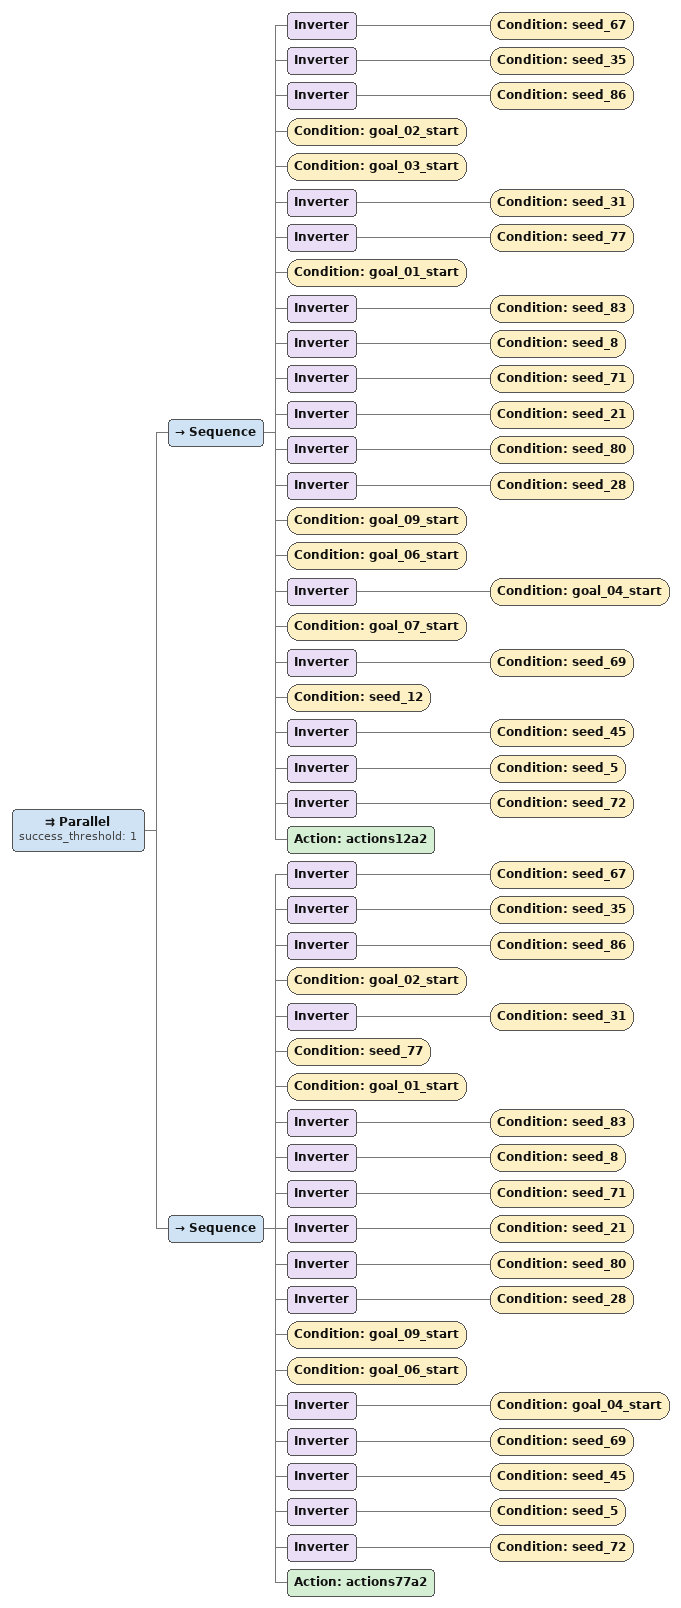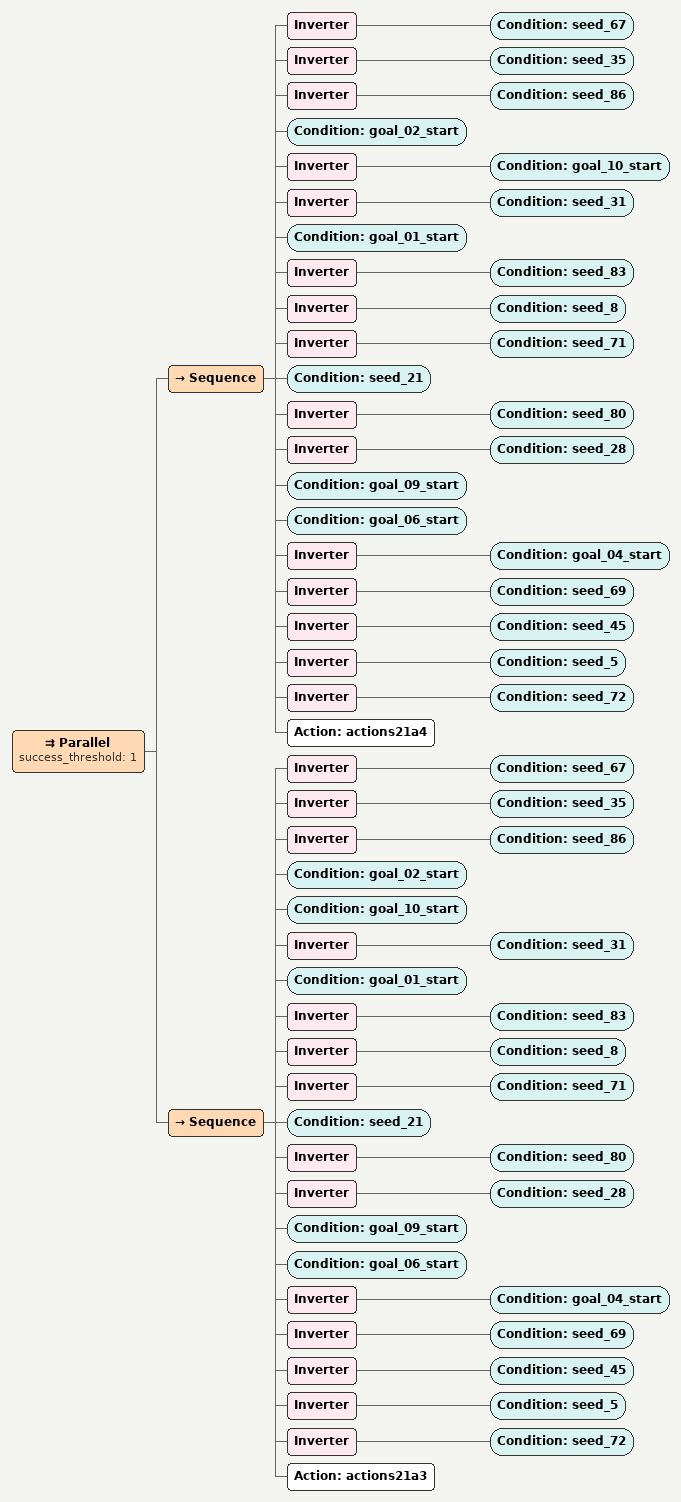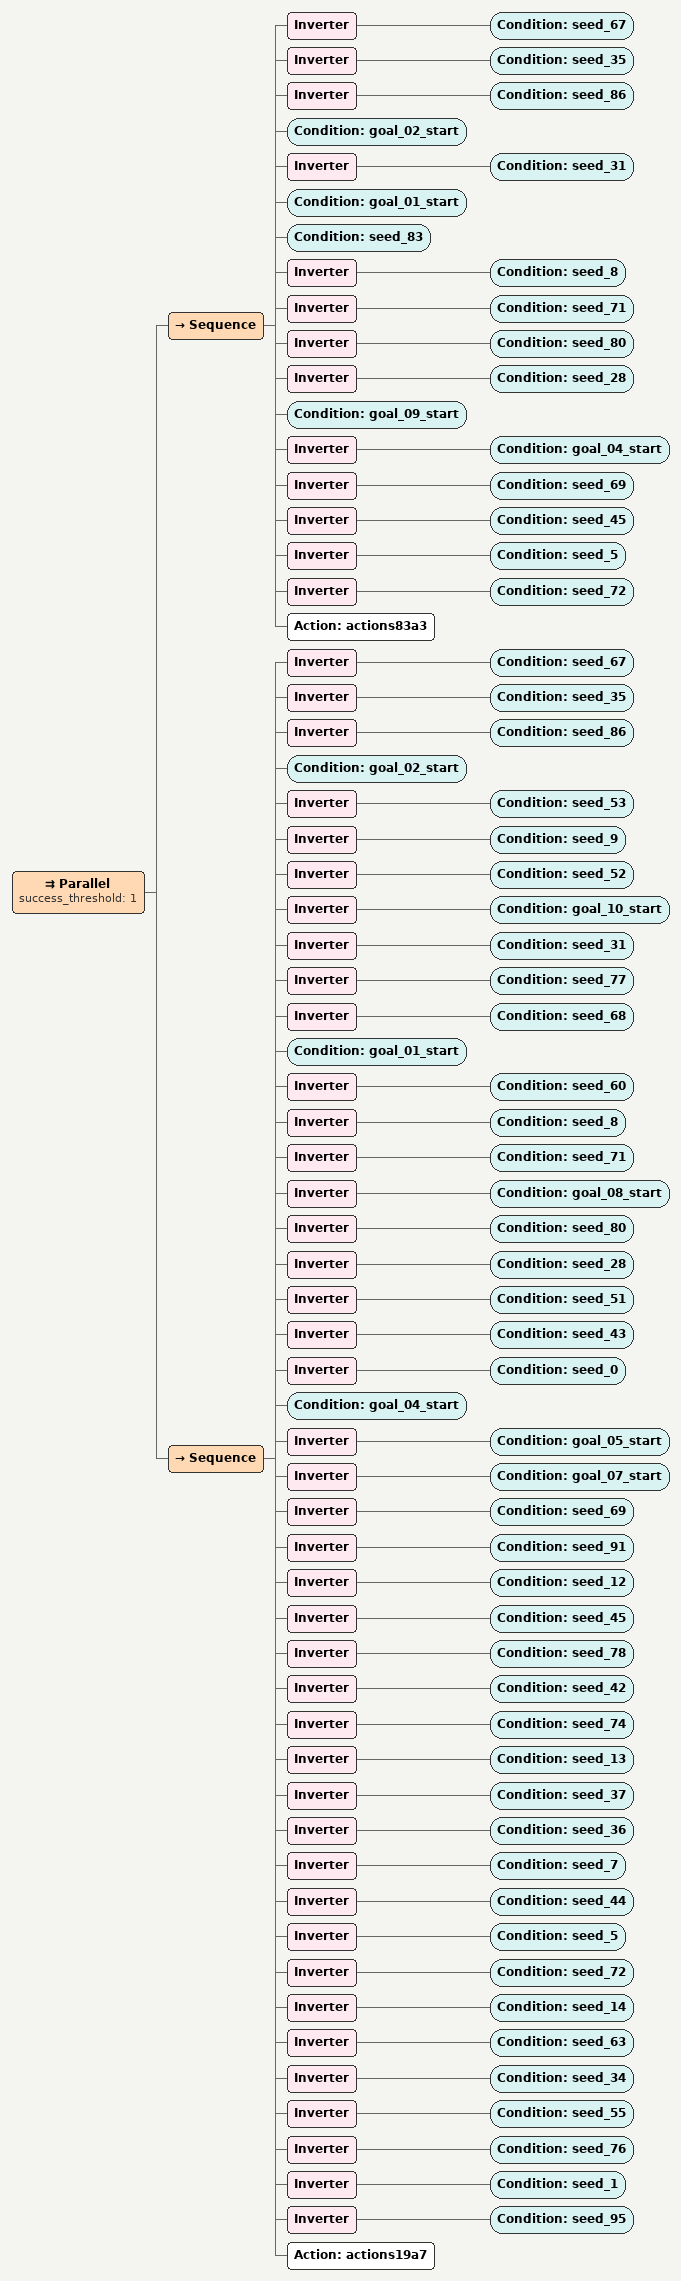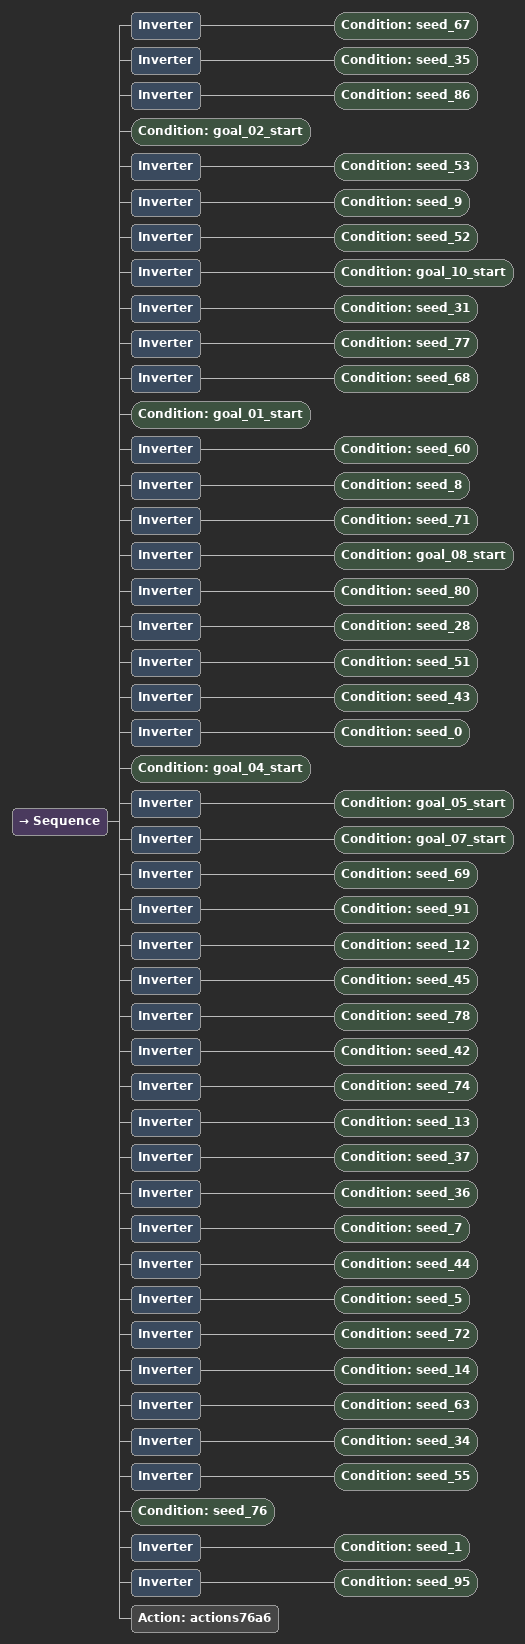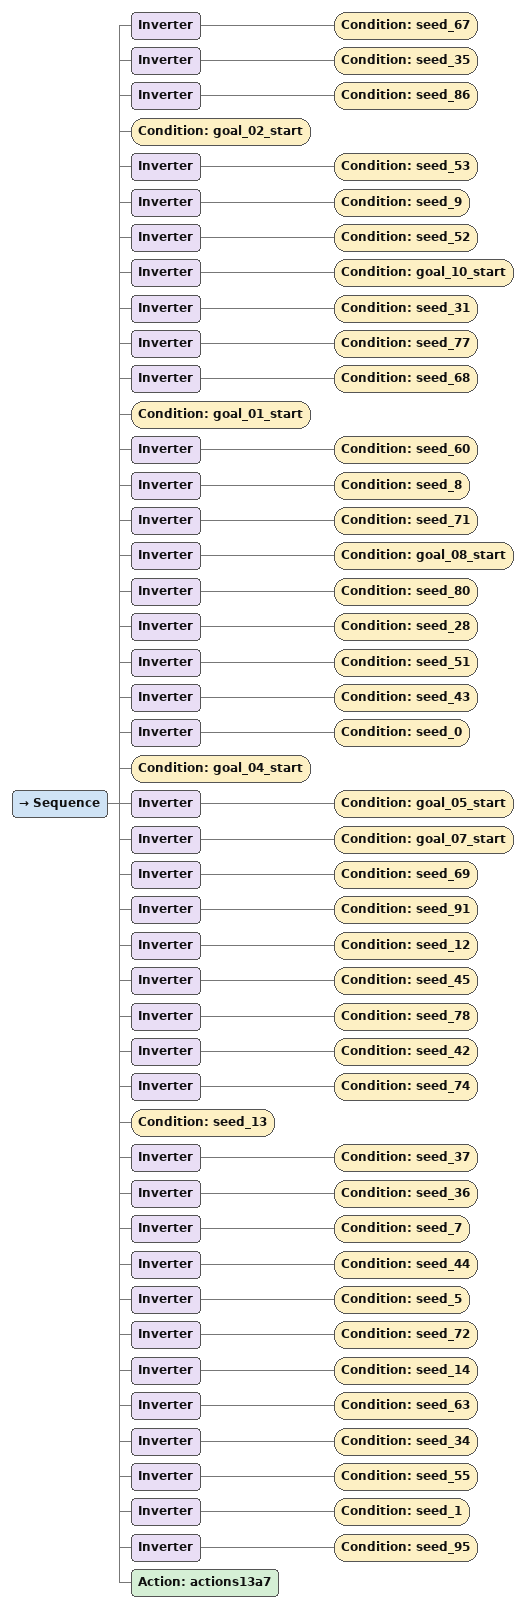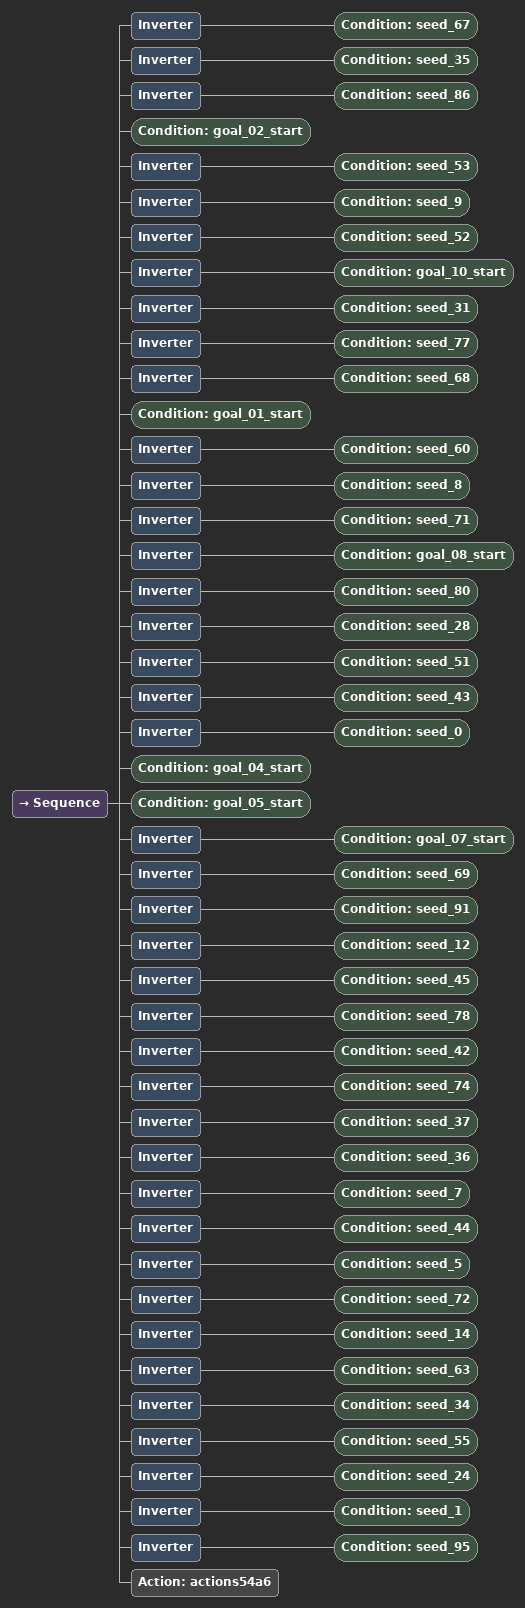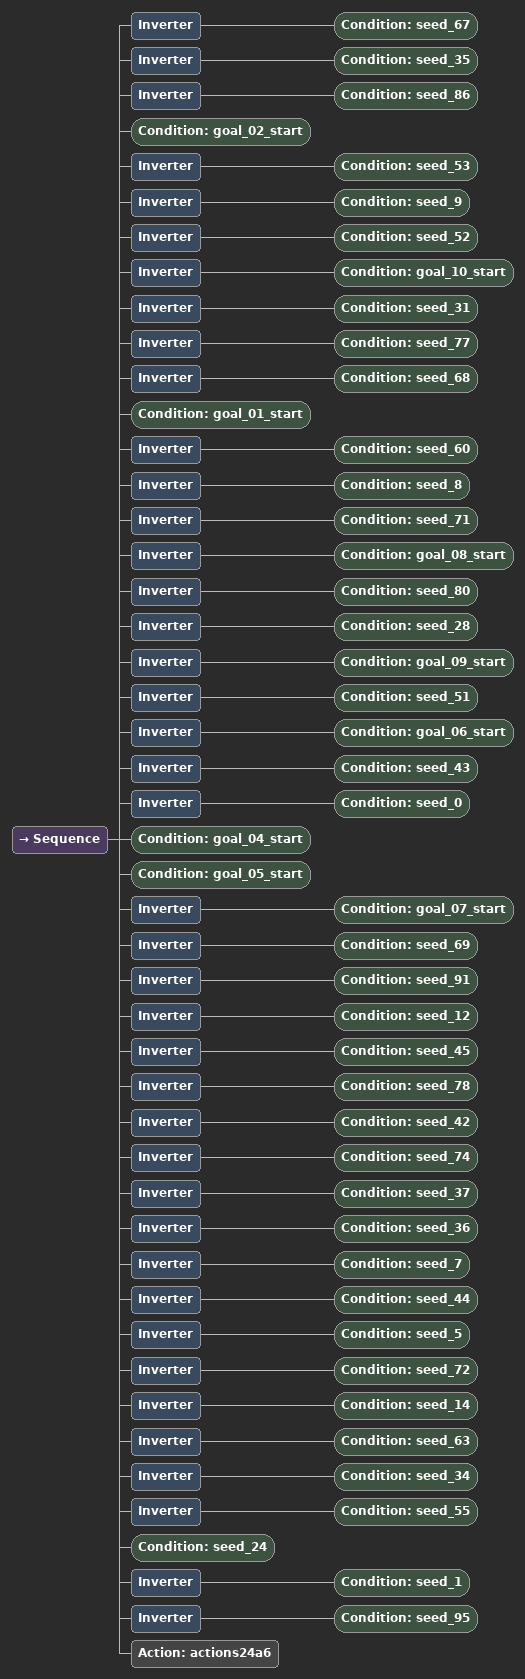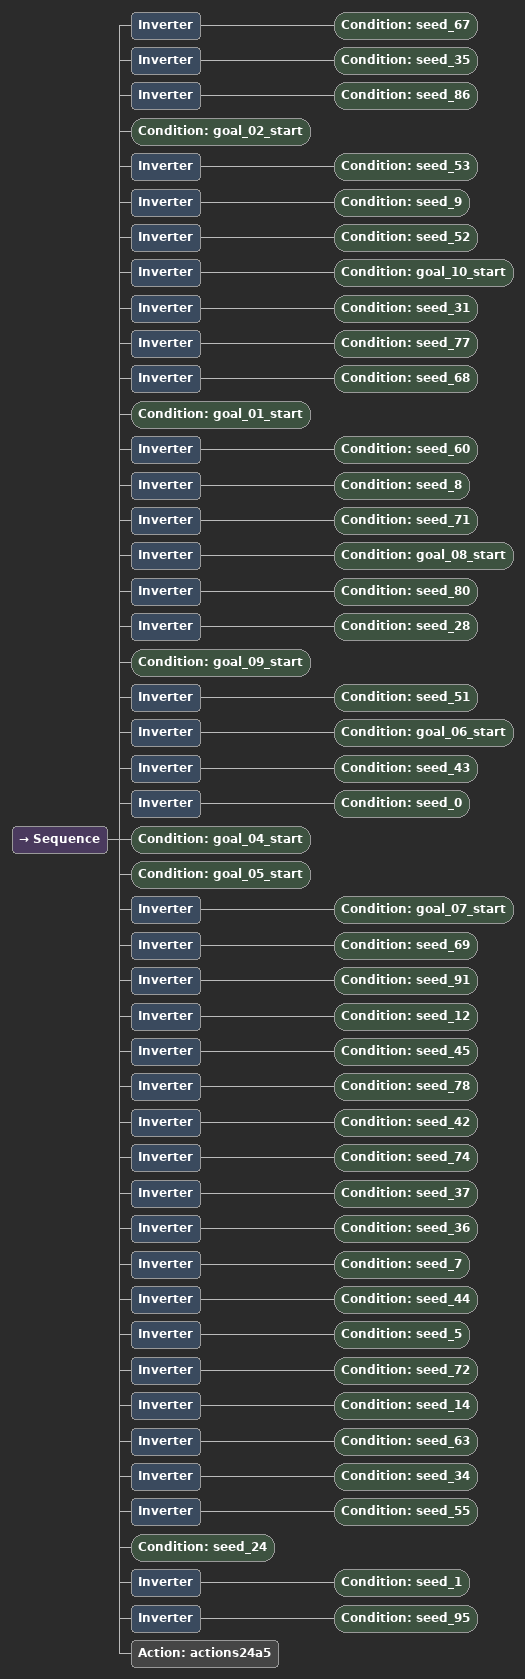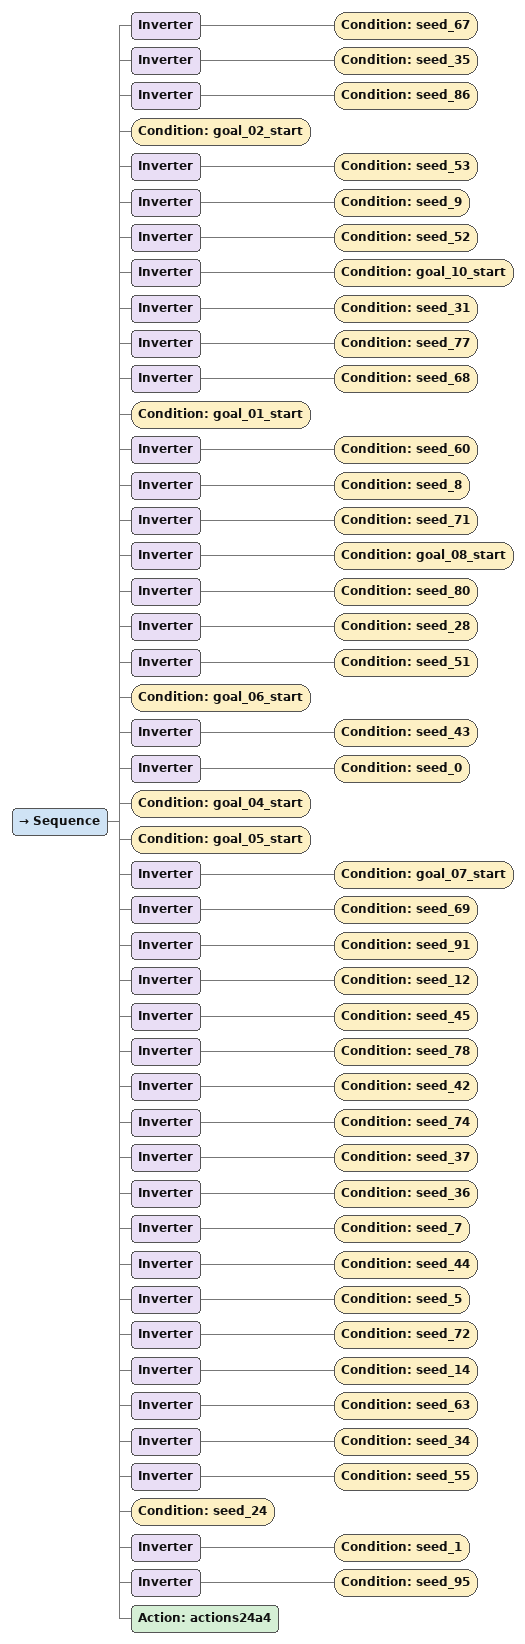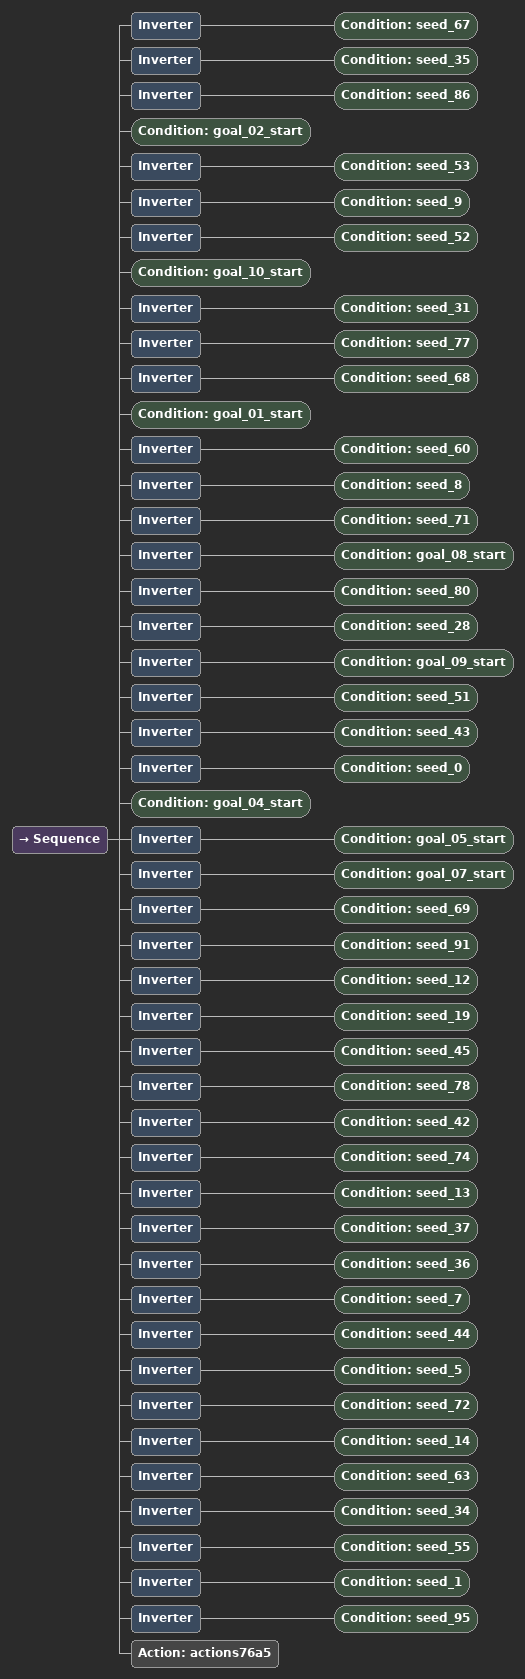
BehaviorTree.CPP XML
<Parallel success_threshold="1">
  <Sequence>
    <Inverter>
      <Condition ID="seed_67"/>
    </Inverter>
    <Inverter>
      <Condition ID="seed_35"/>
    </Inverter>
    <Inverter>
      <Condition ID="seed_86"/>
    </Inverter>
    <Condition ID="goal_02_start"/>
    <Condition ID="goal_03_start"/>
    <Inverter>
      <Condition ID="seed_31"/>
    </Inverter>
    <Inverter>
      <Condition ID="seed_77"/>
    </Inverter>
    <Condition ID="goal_01_start"/>
    <Inverter>
      <Condition ID="seed_83"/>
    </Inverter>
    <Inverter>
      <Condition ID="seed_8"/>
    </Inverter>
    <Inverter>
      <Condition ID="seed_71"/>
    </Inverter>
    <Inverter>
      <Condition ID="seed_21"/>
    </Inverter>
    <Inverter>
      <Condition ID="seed_80"/>
    </Inverter>
    <Inverter>
      <Condition ID="seed_28"/>
    </Inverter>
    <Condition ID="goal_09_start"/>
    <Condition ID="goal_06_start"/>
    <Inverter>
      <Condition ID="goal_04_start"/>
    </Inverter>
    <Condition ID="goal_07_start"/>
    <Inverter>
      <Condition ID="seed_69"/>
    </Inverter>
    <Condition ID="seed_12"/>
    <Inverter>
      <Condition ID="seed_45"/>
    </Inverter>
    <Inverter>
      <Condition ID="seed_5"/>
    </Inverter>
    <Inverter>
      <Condition ID="seed_72"/>
    </Inverter>
    <Action ID="actions12a2"/>
  </Sequence>
  <Sequence>
    <Inverter>
      <Condition ID="seed_67"/>
    </Inverter>
    <Inverter>
      <Condition ID="seed_35"/>
    </Inverter>
    <Inverter>
      <Condition ID="seed_86"/>
    </Inverter>
    <Condition ID="goal_02_start"/>
    <Inverter>
      <Condition ID="seed_31"/>
    </Inverter>
    <Condition ID="seed_77"/>
    <Condition ID="goal_01_start"/>
    <Inverter>
      <Condition ID="seed_83"/>
    </Inverter>
    <Inverter>
      <Condition ID="seed_8"/>
    </Inverter>
    <Inverter>
      <Condition ID="seed_71"/>
    </Inverter>
    <Inverter>
      <Condition ID="seed_21"/>
    </Inverter>
    <Inverter>
      <Condition ID="seed_80"/>
    </Inverter>
    <Inverter>
      <Condition ID="seed_28"/>
    </Inverter>
    <Condition ID="goal_09_start"/>
    <Condition ID="goal_06_start"/>
    <Inverter>
      <Condition ID="goal_04_start"/>
    </Inverter>
    <Inverter>
      <Condition ID="seed_69"/>
    </Inverter>
    <Inverter>
      <Condition ID="seed_45"/>
    </Inverter>
    <Inverter>
      <Condition ID="seed_5"/>
    </Inverter>
    <Inverter>
      <Condition ID="seed_72"/>
    </Inverter>
    <Action ID="actions77a2"/>
  </Sequence>
</Parallel>

<Parallel success_threshold="1">
  <Sequence>
    <Inverter>
      <Condition ID="seed_67"/>
    </Inverter>
    <Inverter>
      <Condition ID="seed_35"/>
    </Inverter>
    <Inverter>
      <Condition ID="seed_86"/>
    </Inverter>
    <Condition ID="goal_02_start"/>
    <Inverter>
      <Condition ID="goal_10_start"/>
    </Inverter>
    <Inverter>
      <Condition ID="seed_31"/>
    </Inverter>
    <Condition ID="goal_01_start"/>
    <Inverter>
      <Condition ID="seed_83"/>
    </Inverter>
    <Inverter>
      <Condition ID="seed_8"/>
    </Inverter>
    <Inverter>
      <Condition ID="seed_71"/>
    </Inverter>
    <Condition ID="seed_21"/>
    <Inverter>
      <Condition ID="seed_80"/>
    </Inverter>
    <Inverter>
      <Condition ID="seed_28"/>
    </Inverter>
    <Condition ID="goal_09_start"/>
    <Condition ID="goal_06_start"/>
    <Inverter>
      <Condition ID="goal_04_start"/>
    </Inverter>
    <Inverter>
      <Condition ID="seed_69"/>
    </Inverter>
    <Inverter>
      <Condition ID="seed_45"/>
    </Inverter>
    <Inverter>
      <Condition ID="seed_5"/>
    </Inverter>
    <Inverter>
      <Condition ID="seed_72"/>
    </Inverter>
    <Action ID="actions21a4"/>
  </Sequence>
  <Sequence>
    <Inverter>
      <Condition ID="seed_67"/>
    </Inverter>
    <Inverter>
      <Condition ID="seed_35"/>
    </Inverter>
    <Inverter>
      <Condition ID="seed_86"/>
    </Inverter>
    <Condition ID="goal_02_start"/>
    <Condition ID="goal_10_start"/>
    <Inverter>
      <Condition ID="seed_31"/>
    </Inverter>
    <Condition ID="goal_01_start"/>
    <Inverter>
      <Condition ID="seed_83"/>
    </Inverter>
    <Inverter>
      <Condition ID="seed_8"/>
    </Inverter>
    <Inverter>
      <Condition ID="seed_71"/>
    </Inverter>
    <Condition ID="seed_21"/>
    <Inverter>
      <Condition ID="seed_80"/>
    </Inverter>
    <Inverter>
      <Condition ID="seed_28"/>
    </Inverter>
    <Condition ID="goal_09_start"/>
    <Condition ID="goal_06_start"/>
    <Inverter>
      <Condition ID="goal_04_start"/>
    </Inverter>
    <Inverter>
      <Condition ID="seed_69"/>
    </Inverter>
    <Inverter>
      <Condition ID="seed_45"/>
    </Inverter>
    <Inverter>
      <Condition ID="seed_5"/>
    </Inverter>
    <Inverter>
      <Condition ID="seed_72"/>
    </Inverter>
    <Action ID="actions21a3"/>
  </Sequence>
</Parallel>

<Parallel success_threshold="1">
  <Sequence>
    <Inverter>
      <Condition ID="seed_67"/>
    </Inverter>
    <Inverter>
      <Condition ID="seed_35"/>
    </Inverter>
    <Inverter>
      <Condition ID="seed_86"/>
    </Inverter>
    <Condition ID="goal_02_start"/>
    <Inverter>
      <Condition ID="seed_31"/>
    </Inverter>
    <Condition ID="goal_01_start"/>
    <Condition ID="seed_83"/>
    <Inverter>
      <Condition ID="seed_8"/>
    </Inverter>
    <Inverter>
      <Condition ID="seed_71"/>
    </Inverter>
    <Inverter>
      <Condition ID="seed_80"/>
    </Inverter>
    <Inverter>
      <Condition ID="seed_28"/>
    </Inverter>
    <Condition ID="goal_09_start"/>
    <Inverter>
      <Condition ID="goal_04_start"/>
    </Inverter>
    <Inverter>
      <Condition ID="seed_69"/>
    </Inverter>
    <Inverter>
      <Condition ID="seed_45"/>
    </Inverter>
    <Inverter>
      <Condition ID="seed_5"/>
    </Inverter>
    <Inverter>
      <Condition ID="seed_72"/>
    </Inverter>
    <Action ID="actions83a3"/>
  </Sequence>
  <Sequence>
    <Inverter>
      <Condition ID="seed_67"/>
    </Inverter>
    <Inverter>
      <Condition ID="seed_35"/>
    </Inverter>
    <Inverter>
      <Condition ID="seed_86"/>
    </Inverter>
    <Condition ID="goal_02_start"/>
    <Inverter>
      <Condition ID="seed_53"/>
    </Inverter>
    <Inverter>
      <Condition ID="seed_9"/>
    </Inverter>
    <Inverter>
      <Condition ID="seed_52"/>
    </Inverter>
    <Inverter>
      <Condition ID="goal_10_start"/>
    </Inverter>
    <Inverter>
      <Condition ID="seed_31"/>
    </Inverter>
    <Inverter>
      <Condition ID="seed_77"/>
    </Inverter>
    <Inverter>
      <Condition ID="seed_68"/>
    </Inverter>
    <Condition ID="goal_01_start"/>
    <Inverter>
      <Condition ID="seed_60"/>
    </Inverter>
    <Inverter>
      <Condition ID="seed_8"/>
    </Inverter>
    <Inverter>
      <Condition ID="seed_71"/>
    </Inverter>
    <Inverter>
      <Condition ID="goal_08_start"/>
    </Inverter>
    <Inverter>
      <Condition ID="seed_80"/>
    </Inverter>
    <Inverter>
      <Condition ID="seed_28"/>
    </Inverter>
    <Inverter>
      <Condition ID="seed_51"/>
    </Inverter>
    <Inverter>
      <Condition ID="seed_43"/>
    </Inverter>
    <Inverter>
      <Condition ID="seed_0"/>
    </Inverter>
    <Condition ID="goal_04_start"/>
    <Inverter>
      <Condition ID="goal_05_start"/>
    </Inverter>
    <Inverter>
      <Condition ID="goal_07_start"/>
    </Inverter>
    <Inverter>
      <Condition ID="seed_69"/>
    </Inverter>
    <Inverter>
      <Condition ID="seed_91"/>
    </Inverter>
    <Inverter>
      <Condition ID="seed_12"/>
    </Inverter>
    <Inverter>
      <Condition ID="seed_45"/>
    </Inverter>
    <Inverter>
      <Condition ID="seed_78"/>
    </Inverter>
    <Inverter>
      <Condition ID="seed_42"/>
    </Inverter>
    <Inverter>
      <Condition ID="seed_74"/>
    </Inverter>
    <Inverter>
      <Condition ID="seed_13"/>
    </Inverter>
    <Inverter>
      <Condition ID="seed_37"/>
    </Inverter>
    <Inverter>
      <Condition ID="seed_36"/>
    </Inverter>
    <Inverter>
      <Condition ID="seed_7"/>
    </Inverter>
    <Inverter>
      <Condition ID="seed_44"/>
    </Inverter>
    <Inverter>
      <Condition ID="seed_5"/>
    </Inverter>
    <Inverter>
      <Condition ID="seed_72"/>
    </Inverter>
    <Inverter>
      <Condition ID="seed_14"/>
    </Inverter>
    <Inverter>
      <Condition ID="seed_63"/>
    </Inverter>
    <Inverter>
      <Condition ID="seed_34"/>
    </Inverter>
    <Inverter>
      <Condition ID="seed_55"/>
    </Inverter>
    <Inverter>
      <Condition ID="seed_76"/>
    </Inverter>
    <Inverter>
      <Condition ID="seed_1"/>
    </Inverter>
    <Inverter>
      <Condition ID="seed_95"/>
    </Inverter>
    <Action ID="actions19a7"/>
  </Sequence>
</Parallel>

<Sequence>
  <Inverter>
    <Condition ID="seed_67"/>
  </Inverter>
  <Inverter>
    <Condition ID="seed_35"/>
  </Inverter>
  <Inverter>
    <Condition ID="seed_86"/>
  </Inverter>
  <Condition ID="goal_02_start"/>
  <Inverter>
    <Condition ID="seed_53"/>
  </Inverter>
  <Inverter>
    <Condition ID="seed_9"/>
  </Inverter>
  <Inverter>
    <Condition ID="seed_52"/>
  </Inverter>
  <Inverter>
    <Condition ID="goal_10_start"/>
  </Inverter>
  <Inverter>
    <Condition ID="seed_31"/>
  </Inverter>
  <Inverter>
    <Condition ID="seed_77"/>
  </Inverter>
  <Inverter>
    <Condition ID="seed_68"/>
  </Inverter>
  <Condition ID="goal_01_start"/>
  <Inverter>
    <Condition ID="seed_60"/>
  </Inverter>
  <Inverter>
    <Condition ID="seed_8"/>
  </Inverter>
  <Inverter>
    <Condition ID="seed_71"/>
  </Inverter>
  <Inverter>
    <Condition ID="goal_08_start"/>
  </Inverter>
  <Inverter>
    <Condition ID="seed_80"/>
  </Inverter>
  <Inverter>
    <Condition ID="seed_28"/>
  </Inverter>
  <Inverter>
    <Condition ID="seed_51"/>
  </Inverter>
  <Inverter>
    <Condition ID="seed_43"/>
  </Inverter>
  <Inverter>
    <Condition ID="seed_0"/>
  </Inverter>
  <Condition ID="goal_04_start"/>
  <Inverter>
    <Condition ID="goal_05_start"/>
  </Inverter>
  <Inverter>
    <Condition ID="goal_07_start"/>
  </Inverter>
  <Inverter>
    <Condition ID="seed_69"/>
  </Inverter>
  <Inverter>
    <Condition ID="seed_91"/>
  </Inverter>
  <Inverter>
    <Condition ID="seed_12"/>
  </Inverter>
  <Inverter>
    <Condition ID="seed_45"/>
  </Inverter>
  <Inverter>
    <Condition ID="seed_78"/>
  </Inverter>
  <Inverter>
    <Condition ID="seed_42"/>
  </Inverter>
  <Inverter>
    <Condition ID="seed_74"/>
  </Inverter>
  <Inverter>
    <Condition ID="seed_13"/>
  </Inverter>
  <Inverter>
    <Condition ID="seed_37"/>
  </Inverter>
  <Inverter>
    <Condition ID="seed_36"/>
  </Inverter>
  <Inverter>
    <Condition ID="seed_7"/>
  </Inverter>
  <Inverter>
    <Condition ID="seed_44"/>
  </Inverter>
  <Inverter>
    <Condition ID="seed_5"/>
  </Inverter>
  <Inverter>
    <Condition ID="seed_72"/>
  </Inverter>
  <Inverter>
    <Condition ID="seed_14"/>
  </Inverter>
  <Inverter>
    <Condition ID="seed_63"/>
  </Inverter>
  <Inverter>
    <Condition ID="seed_34"/>
  </Inverter>
  <Inverter>
    <Condition ID="seed_55"/>
  </Inverter>
  <Condition ID="seed_76"/>
  <Inverter>
    <Condition ID="seed_1"/>
  </Inverter>
  <Inverter>
    <Condition ID="seed_95"/>
  </Inverter>
  <Action ID="actions76a6"/>
</Sequence>

<Sequence>
  <Inverter>
    <Condition ID="seed_67"/>
  </Inverter>
  <Inverter>
    <Condition ID="seed_35"/>
  </Inverter>
  <Inverter>
    <Condition ID="seed_86"/>
  </Inverter>
  <Condition ID="goal_02_start"/>
  <Inverter>
    <Condition ID="seed_53"/>
  </Inverter>
  <Inverter>
    <Condition ID="seed_9"/>
  </Inverter>
  <Inverter>
    <Condition ID="seed_52"/>
  </Inverter>
  <Inverter>
    <Condition ID="goal_10_start"/>
  </Inverter>
  <Inverter>
    <Condition ID="seed_31"/>
  </Inverter>
  <Inverter>
    <Condition ID="seed_77"/>
  </Inverter>
  <Inverter>
    <Condition ID="seed_68"/>
  </Inverter>
  <Condition ID="goal_01_start"/>
  <Inverter>
    <Condition ID="seed_60"/>
  </Inverter>
  <Inverter>
    <Condition ID="seed_8"/>
  </Inverter>
  <Inverter>
    <Condition ID="seed_71"/>
  </Inverter>
  <Inverter>
    <Condition ID="goal_08_start"/>
  </Inverter>
  <Inverter>
    <Condition ID="seed_80"/>
  </Inverter>
  <Inverter>
    <Condition ID="seed_28"/>
  </Inverter>
  <Inverter>
    <Condition ID="seed_51"/>
  </Inverter>
  <Inverter>
    <Condition ID="seed_43"/>
  </Inverter>
  <Inverter>
    <Condition ID="seed_0"/>
  </Inverter>
  <Condition ID="goal_04_start"/>
  <Inverter>
    <Condition ID="goal_05_start"/>
  </Inverter>
  <Inverter>
    <Condition ID="goal_07_start"/>
  </Inverter>
  <Inverter>
    <Condition ID="seed_69"/>
  </Inverter>
  <Inverter>
    <Condition ID="seed_91"/>
  </Inverter>
  <Inverter>
    <Condition ID="seed_12"/>
  </Inverter>
  <Inverter>
    <Condition ID="seed_45"/>
  </Inverter>
  <Inverter>
    <Condition ID="seed_78"/>
  </Inverter>
  <Inverter>
    <Condition ID="seed_42"/>
  </Inverter>
  <Inverter>
    <Condition ID="seed_74"/>
  </Inverter>
  <Condition ID="seed_13"/>
  <Inverter>
    <Condition ID="seed_37"/>
  </Inverter>
  <Inverter>
    <Condition ID="seed_36"/>
  </Inverter>
  <Inverter>
    <Condition ID="seed_7"/>
  </Inverter>
  <Inverter>
    <Condition ID="seed_44"/>
  </Inverter>
  <Inverter>
    <Condition ID="seed_5"/>
  </Inverter>
  <Inverter>
    <Condition ID="seed_72"/>
  </Inverter>
  <Inverter>
    <Condition ID="seed_14"/>
  </Inverter>
  <Inverter>
    <Condition ID="seed_63"/>
  </Inverter>
  <Inverter>
    <Condition ID="seed_34"/>
  </Inverter>
  <Inverter>
    <Condition ID="seed_55"/>
  </Inverter>
  <Inverter>
    <Condition ID="seed_1"/>
  </Inverter>
  <Inverter>
    <Condition ID="seed_95"/>
  </Inverter>
  <Action ID="actions13a7"/>
</Sequence>

<Sequence>
  <Inverter>
    <Condition ID="seed_67"/>
  </Inverter>
  <Inverter>
    <Condition ID="seed_35"/>
  </Inverter>
  <Inverter>
    <Condition ID="seed_86"/>
  </Inverter>
  <Condition ID="goal_02_start"/>
  <Inverter>
    <Condition ID="seed_53"/>
  </Inverter>
  <Inverter>
    <Condition ID="seed_9"/>
  </Inverter>
  <Inverter>
    <Condition ID="seed_52"/>
  </Inverter>
  <Inverter>
    <Condition ID="goal_10_start"/>
  </Inverter>
  <Inverter>
    <Condition ID="seed_31"/>
  </Inverter>
  <Inverter>
    <Condition ID="seed_77"/>
  </Inverter>
  <Inverter>
    <Condition ID="seed_68"/>
  </Inverter>
  <Condition ID="goal_01_start"/>
  <Inverter>
    <Condition ID="seed_60"/>
  </Inverter>
  <Inverter>
    <Condition ID="seed_8"/>
  </Inverter>
  <Inverter>
    <Condition ID="seed_71"/>
  </Inverter>
  <Inverter>
    <Condition ID="goal_08_start"/>
  </Inverter>
  <Inverter>
    <Condition ID="seed_80"/>
  </Inverter>
  <Inverter>
    <Condition ID="seed_28"/>
  </Inverter>
  <Inverter>
    <Condition ID="seed_51"/>
  </Inverter>
  <Inverter>
    <Condition ID="seed_43"/>
  </Inverter>
  <Inverter>
    <Condition ID="seed_0"/>
  </Inverter>
  <Condition ID="goal_04_start"/>
  <Condition ID="goal_05_start"/>
  <Inverter>
    <Condition ID="goal_07_start"/>
  </Inverter>
  <Inverter>
    <Condition ID="seed_69"/>
  </Inverter>
  <Inverter>
    <Condition ID="seed_91"/>
  </Inverter>
  <Inverter>
    <Condition ID="seed_12"/>
  </Inverter>
  <Inverter>
    <Condition ID="seed_45"/>
  </Inverter>
  <Inverter>
    <Condition ID="seed_78"/>
  </Inverter>
  <Inverter>
    <Condition ID="seed_42"/>
  </Inverter>
  <Inverter>
    <Condition ID="seed_74"/>
  </Inverter>
  <Inverter>
    <Condition ID="seed_37"/>
  </Inverter>
  <Inverter>
    <Condition ID="seed_36"/>
  </Inverter>
  <Inverter>
    <Condition ID="seed_7"/>
  </Inverter>
  <Inverter>
    <Condition ID="seed_44"/>
  </Inverter>
  <Inverter>
    <Condition ID="seed_5"/>
  </Inverter>
  <Inverter>
    <Condition ID="seed_72"/>
  </Inverter>
  <Inverter>
    <Condition ID="seed_14"/>
  </Inverter>
  <Inverter>
    <Condition ID="seed_63"/>
  </Inverter>
  <Inverter>
    <Condition ID="seed_34"/>
  </Inverter>
  <Inverter>
    <Condition ID="seed_55"/>
  </Inverter>
  <Inverter>
    <Condition ID="seed_24"/>
  </Inverter>
  <Inverter>
    <Condition ID="seed_1"/>
  </Inverter>
  <Inverter>
    <Condition ID="seed_95"/>
  </Inverter>
  <Action ID="actions54a6"/>
</Sequence>

<Sequence>
  <Inverter>
    <Condition ID="seed_67"/>
  </Inverter>
  <Inverter>
    <Condition ID="seed_35"/>
  </Inverter>
  <Inverter>
    <Condition ID="seed_86"/>
  </Inverter>
  <Condition ID="goal_02_start"/>
  <Inverter>
    <Condition ID="seed_53"/>
  </Inverter>
  <Inverter>
    <Condition ID="seed_9"/>
  </Inverter>
  <Inverter>
    <Condition ID="seed_52"/>
  </Inverter>
  <Inverter>
    <Condition ID="goal_10_start"/>
  </Inverter>
  <Inverter>
    <Condition ID="seed_31"/>
  </Inverter>
  <Inverter>
    <Condition ID="seed_77"/>
  </Inverter>
  <Inverter>
    <Condition ID="seed_68"/>
  </Inverter>
  <Condition ID="goal_01_start"/>
  <Inverter>
    <Condition ID="seed_60"/>
  </Inverter>
  <Inverter>
    <Condition ID="seed_8"/>
  </Inverter>
  <Inverter>
    <Condition ID="seed_71"/>
  </Inverter>
  <Inverter>
    <Condition ID="goal_08_start"/>
  </Inverter>
  <Inverter>
    <Condition ID="seed_80"/>
  </Inverter>
  <Inverter>
    <Condition ID="seed_28"/>
  </Inverter>
  <Inverter>
    <Condition ID="goal_09_start"/>
  </Inverter>
  <Inverter>
    <Condition ID="seed_51"/>
  </Inverter>
  <Inverter>
    <Condition ID="goal_06_start"/>
  </Inverter>
  <Inverter>
    <Condition ID="seed_43"/>
  </Inverter>
  <Inverter>
    <Condition ID="seed_0"/>
  </Inverter>
  <Condition ID="goal_04_start"/>
  <Condition ID="goal_05_start"/>
  <Inverter>
    <Condition ID="goal_07_start"/>
  </Inverter>
  <Inverter>
    <Condition ID="seed_69"/>
  </Inverter>
  <Inverter>
    <Condition ID="seed_91"/>
  </Inverter>
  <Inverter>
    <Condition ID="seed_12"/>
  </Inverter>
  <Inverter>
    <Condition ID="seed_45"/>
  </Inverter>
  <Inverter>
    <Condition ID="seed_78"/>
  </Inverter>
  <Inverter>
    <Condition ID="seed_42"/>
  </Inverter>
  <Inverter>
    <Condition ID="seed_74"/>
  </Inverter>
  <Inverter>
    <Condition ID="seed_37"/>
  </Inverter>
  <Inverter>
    <Condition ID="seed_36"/>
  </Inverter>
  <Inverter>
    <Condition ID="seed_7"/>
  </Inverter>
  <Inverter>
    <Condition ID="seed_44"/>
  </Inverter>
  <Inverter>
    <Condition ID="seed_5"/>
  </Inverter>
  <Inverter>
    <Condition ID="seed_72"/>
  </Inverter>
  <Inverter>
    <Condition ID="seed_14"/>
  </Inverter>
  <Inverter>
    <Condition ID="seed_63"/>
  </Inverter>
  <Inverter>
    <Condition ID="seed_34"/>
  </Inverter>
  <Inverter>
    <Condition ID="seed_55"/>
  </Inverter>
  <Condition ID="seed_24"/>
  <Inverter>
    <Condition ID="seed_1"/>
  </Inverter>
  <Inverter>
    <Condition ID="seed_95"/>
  </Inverter>
  <Action ID="actions24a6"/>
</Sequence>

<Sequence>
  <Inverter>
    <Condition ID="seed_67"/>
  </Inverter>
  <Inverter>
    <Condition ID="seed_35"/>
  </Inverter>
  <Inverter>
    <Condition ID="seed_86"/>
  </Inverter>
  <Condition ID="goal_02_start"/>
  <Inverter>
    <Condition ID="seed_53"/>
  </Inverter>
  <Inverter>
    <Condition ID="seed_9"/>
  </Inverter>
  <Inverter>
    <Condition ID="seed_52"/>
  </Inverter>
  <Inverter>
    <Condition ID="goal_10_start"/>
  </Inverter>
  <Inverter>
    <Condition ID="seed_31"/>
  </Inverter>
  <Inverter>
    <Condition ID="seed_77"/>
  </Inverter>
  <Inverter>
    <Condition ID="seed_68"/>
  </Inverter>
  <Condition ID="goal_01_start"/>
  <Inverter>
    <Condition ID="seed_60"/>
  </Inverter>
  <Inverter>
    <Condition ID="seed_8"/>
  </Inverter>
  <Inverter>
    <Condition ID="seed_71"/>
  </Inverter>
  <Inverter>
    <Condition ID="goal_08_start"/>
  </Inverter>
  <Inverter>
    <Condition ID="seed_80"/>
  </Inverter>
  <Inverter>
    <Condition ID="seed_28"/>
  </Inverter>
  <Condition ID="goal_09_start"/>
  <Inverter>
    <Condition ID="seed_51"/>
  </Inverter>
  <Inverter>
    <Condition ID="goal_06_start"/>
  </Inverter>
  <Inverter>
    <Condition ID="seed_43"/>
  </Inverter>
  <Inverter>
    <Condition ID="seed_0"/>
  </Inverter>
  <Condition ID="goal_04_start"/>
  <Condition ID="goal_05_start"/>
  <Inverter>
    <Condition ID="goal_07_start"/>
  </Inverter>
  <Inverter>
    <Condition ID="seed_69"/>
  </Inverter>
  <Inverter>
    <Condition ID="seed_91"/>
  </Inverter>
  <Inverter>
    <Condition ID="seed_12"/>
  </Inverter>
  <Inverter>
    <Condition ID="seed_45"/>
  </Inverter>
  <Inverter>
    <Condition ID="seed_78"/>
  </Inverter>
  <Inverter>
    <Condition ID="seed_42"/>
  </Inverter>
  <Inverter>
    <Condition ID="seed_74"/>
  </Inverter>
  <Inverter>
    <Condition ID="seed_37"/>
  </Inverter>
  <Inverter>
    <Condition ID="seed_36"/>
  </Inverter>
  <Inverter>
    <Condition ID="seed_7"/>
  </Inverter>
  <Inverter>
    <Condition ID="seed_44"/>
  </Inverter>
  <Inverter>
    <Condition ID="seed_5"/>
  </Inverter>
  <Inverter>
    <Condition ID="seed_72"/>
  </Inverter>
  <Inverter>
    <Condition ID="seed_14"/>
  </Inverter>
  <Inverter>
    <Condition ID="seed_63"/>
  </Inverter>
  <Inverter>
    <Condition ID="seed_34"/>
  </Inverter>
  <Inverter>
    <Condition ID="seed_55"/>
  </Inverter>
  <Condition ID="seed_24"/>
  <Inverter>
    <Condition ID="seed_1"/>
  </Inverter>
  <Inverter>
    <Condition ID="seed_95"/>
  </Inverter>
  <Action ID="actions24a5"/>
</Sequence>

<Sequence>
  <Inverter>
    <Condition ID="seed_67"/>
  </Inverter>
  <Inverter>
    <Condition ID="seed_35"/>
  </Inverter>
  <Inverter>
    <Condition ID="seed_86"/>
  </Inverter>
  <Condition ID="goal_02_start"/>
  <Inverter>
    <Condition ID="seed_53"/>
  </Inverter>
  <Inverter>
    <Condition ID="seed_9"/>
  </Inverter>
  <Inverter>
    <Condition ID="seed_52"/>
  </Inverter>
  <Inverter>
    <Condition ID="goal_10_start"/>
  </Inverter>
  <Inverter>
    <Condition ID="seed_31"/>
  </Inverter>
  <Inverter>
    <Condition ID="seed_77"/>
  </Inverter>
  <Inverter>
    <Condition ID="seed_68"/>
  </Inverter>
  <Condition ID="goal_01_start"/>
  <Inverter>
    <Condition ID="seed_60"/>
  </Inverter>
  <Inverter>
    <Condition ID="seed_8"/>
  </Inverter>
  <Inverter>
    <Condition ID="seed_71"/>
  </Inverter>
  <Inverter>
    <Condition ID="goal_08_start"/>
  </Inverter>
  <Inverter>
    <Condition ID="seed_80"/>
  </Inverter>
  <Inverter>
    <Condition ID="seed_28"/>
  </Inverter>
  <Inverter>
    <Condition ID="seed_51"/>
  </Inverter>
  <Condition ID="goal_06_start"/>
  <Inverter>
    <Condition ID="seed_43"/>
  </Inverter>
  <Inverter>
    <Condition ID="seed_0"/>
  </Inverter>
  <Condition ID="goal_04_start"/>
  <Condition ID="goal_05_start"/>
  <Inverter>
    <Condition ID="goal_07_start"/>
  </Inverter>
  <Inverter>
    <Condition ID="seed_69"/>
  </Inverter>
  <Inverter>
    <Condition ID="seed_91"/>
  </Inverter>
  <Inverter>
    <Condition ID="seed_12"/>
  </Inverter>
  <Inverter>
    <Condition ID="seed_45"/>
  </Inverter>
  <Inverter>
    <Condition ID="seed_78"/>
  </Inverter>
  <Inverter>
    <Condition ID="seed_42"/>
  </Inverter>
  <Inverter>
    <Condition ID="seed_74"/>
  </Inverter>
  <Inverter>
    <Condition ID="seed_37"/>
  </Inverter>
  <Inverter>
    <Condition ID="seed_36"/>
  </Inverter>
  <Inverter>
    <Condition ID="seed_7"/>
  </Inverter>
  <Inverter>
    <Condition ID="seed_44"/>
  </Inverter>
  <Inverter>
    <Condition ID="seed_5"/>
  </Inverter>
  <Inverter>
    <Condition ID="seed_72"/>
  </Inverter>
  <Inverter>
    <Condition ID="seed_14"/>
  </Inverter>
  <Inverter>
    <Condition ID="seed_63"/>
  </Inverter>
  <Inverter>
    <Condition ID="seed_34"/>
  </Inverter>
  <Inverter>
    <Condition ID="seed_55"/>
  </Inverter>
  <Condition ID="seed_24"/>
  <Inverter>
    <Condition ID="seed_1"/>
  </Inverter>
  <Inverter>
    <Condition ID="seed_95"/>
  </Inverter>
  <Action ID="actions24a4"/>
</Sequence>

<Sequence>
  <Inverter>
    <Condition ID="seed_67"/>
  </Inverter>
  <Inverter>
    <Condition ID="seed_35"/>
  </Inverter>
  <Inverter>
    <Condition ID="seed_86"/>
  </Inverter>
  <Condition ID="goal_02_start"/>
  <Inverter>
    <Condition ID="seed_53"/>
  </Inverter>
  <Inverter>
    <Condition ID="seed_9"/>
  </Inverter>
  <Inverter>
    <Condition ID="seed_52"/>
  </Inverter>
  <Condition ID="goal_10_start"/>
  <Inverter>
    <Condition ID="seed_31"/>
  </Inverter>
  <Inverter>
    <Condition ID="seed_77"/>
  </Inverter>
  <Inverter>
    <Condition ID="seed_68"/>
  </Inverter>
  <Condition ID="goal_01_start"/>
  <Inverter>
    <Condition ID="seed_60"/>
  </Inverter>
  <Inverter>
    <Condition ID="seed_8"/>
  </Inverter>
  <Inverter>
    <Condition ID="seed_71"/>
  </Inverter>
  <Inverter>
    <Condition ID="goal_08_start"/>
  </Inverter>
  <Inverter>
    <Condition ID="seed_80"/>
  </Inverter>
  <Inverter>
    <Condition ID="seed_28"/>
  </Inverter>
  <Inverter>
    <Condition ID="goal_09_start"/>
  </Inverter>
  <Inverter>
    <Condition ID="seed_51"/>
  </Inverter>
  <Inverter>
    <Condition ID="seed_43"/>
  </Inverter>
  <Inverter>
    <Condition ID="seed_0"/>
  </Inverter>
  <Condition ID="goal_04_start"/>
  <Inverter>
    <Condition ID="goal_05_start"/>
  </Inverter>
  <Inverter>
    <Condition ID="goal_07_start"/>
  </Inverter>
  <Inverter>
    <Condition ID="seed_69"/>
  </Inverter>
  <Inverter>
    <Condition ID="seed_91"/>
  </Inverter>
  <Inverter>
    <Condition ID="seed_12"/>
  </Inverter>
  <Inverter>
    <Condition ID="seed_19"/>
  </Inverter>
  <Inverter>
    <Condition ID="seed_45"/>
  </Inverter>
  <Inverter>
    <Condition ID="seed_78"/>
  </Inverter>
  <Inverter>
    <Condition ID="seed_42"/>
  </Inverter>
  <Inverter>
    <Condition ID="seed_74"/>
  </Inverter>
  <Inverter>
    <Condition ID="seed_13"/>
  </Inverter>
  <Inverter>
    <Condition ID="seed_37"/>
  </Inverter>
  <Inverter>
    <Condition ID="seed_36"/>
  </Inverter>
  <Inverter>
    <Condition ID="seed_7"/>
  </Inverter>
  <Inverter>
    <Condition ID="seed_44"/>
  </Inverter>
  <Inverter>
    <Condition ID="seed_5"/>
  </Inverter>
  <Inverter>
    <Condition ID="seed_72"/>
  </Inverter>
  <Inverter>
    <Condition ID="seed_14"/>
  </Inverter>
  <Inverter>
    <Condition ID="seed_63"/>
  </Inverter>
  <Inverter>
    <Condition ID="seed_34"/>
  </Inverter>
  <Inverter>
    <Condition ID="seed_55"/>
  </Inverter>
  <Inverter>
    <Condition ID="seed_1"/>
  </Inverter>
  <Inverter>
    <Condition ID="seed_95"/>
  </Inverter>
  <Action ID="actions76a5"/>
</Sequence>
